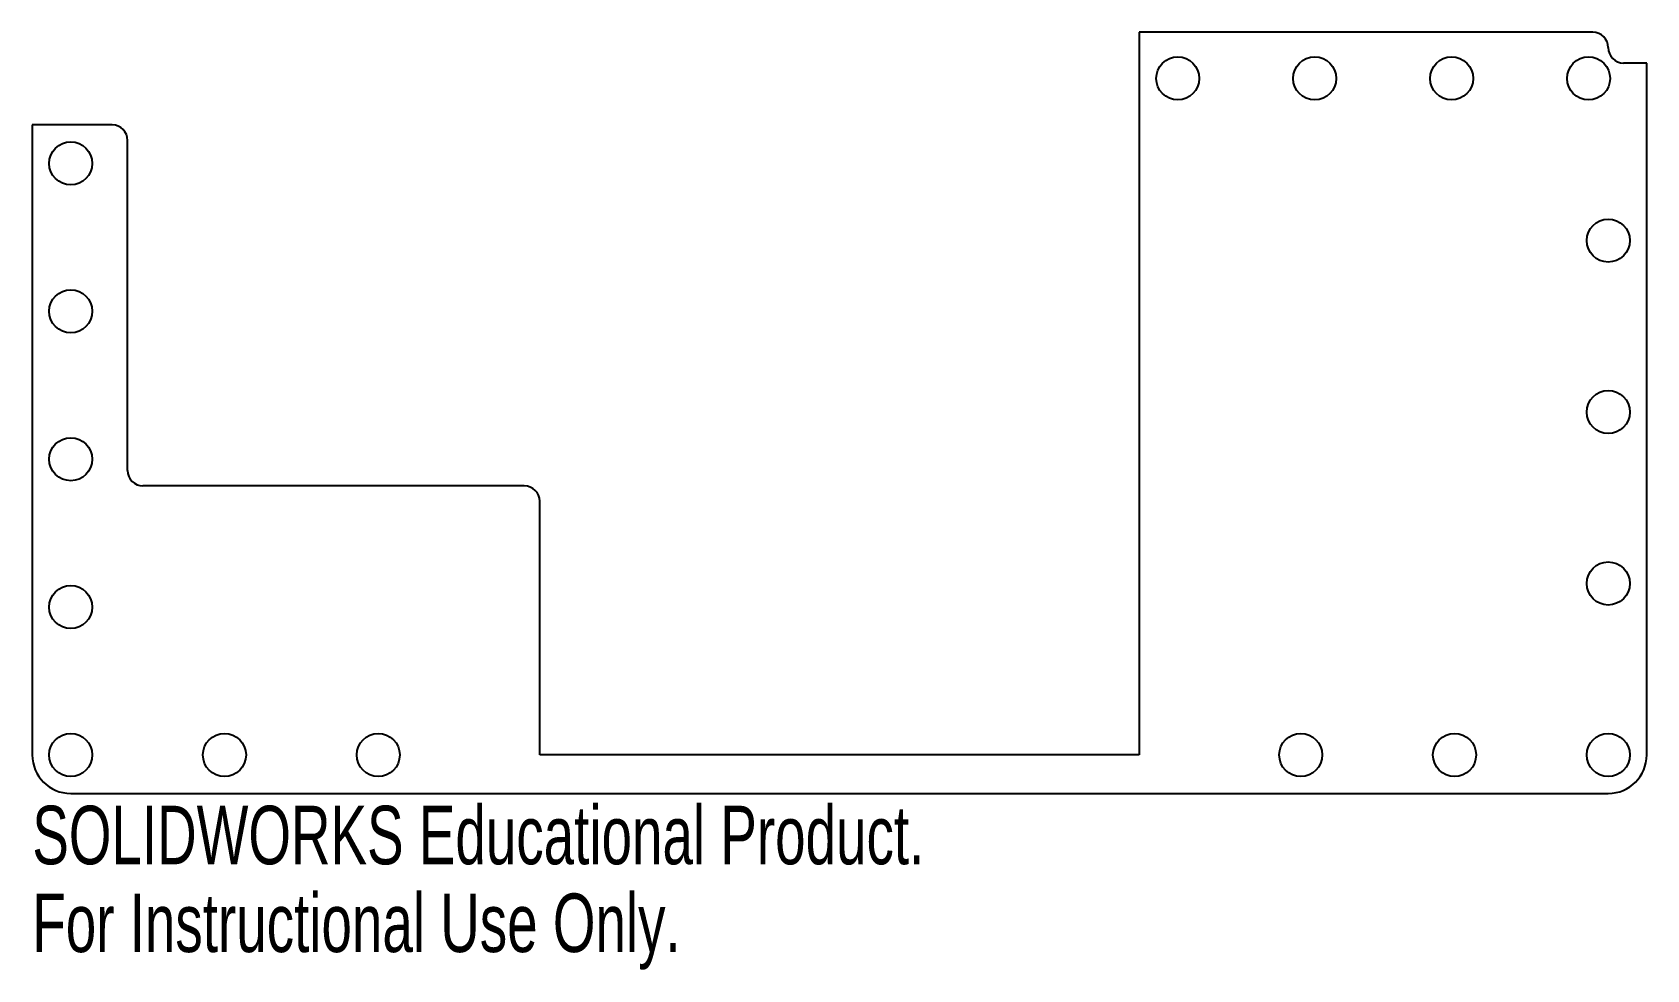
# Model space of a CAD drawing. Header units: inches. Extents: x -2.62 to 2.62, y -0.57 to 2.48.
import ezdxf

# ---------------------------------------------------------------- set-up
doc = ezdxf.new("R2010")
doc.units = ezdxf.units.IN
doc.header["$MEASUREMENT"] = 0
doc.styles.add('SLDTEXTSTYLE0', font='TXT', dxfattribs={"width": 0.7})

msp = doc.modelspace()

# ---------------------------------------------------------------- linework, layer by layer
at = {"color": 7, "linetype": 'Continuous', "lineweight": 25}
for p, q in [((0.975, 2.475), (0.975, 0.125)), ((2.45, 2.475), (0.975, 2.475)), ((2.625, 2.375), (2.55, 2.375)), ((2.625, 0.125), (2.625, 2.375)), ((-2.625, 2.1736), (-2.625, 0.125)), ((-2.365, 2.1736), (-2.625, 2.1736)), ((-2.315, 1.05), (-2.315, 2.1236)), ((-1.025, 1), (-2.265, 1)), ((-0.975, 0.125), (-0.975, 0.95)), ((0.975, 0.125), (-0.975, 0.125)), ((-2.5, 0), (2.5, 0))]:
    msp.add_line(p, q, dxfattribs=at)
for centre in [(1.1, 2.325), (1.5453, 2.325), (1.9905, 2.325), (2.4358, 2.325), (-2.5, 2.0486), (2.5, 1.7977), (-2.5, 1.5677), (2.5, 1.2402), (-2.5, 1.0868), (2.5, 0.6826), (-2.5, 0.6059), (-2.5, 0.125), (-2, 0.125), (-1.5, 0.125), (1.5, 0.125), (2, 0.125), (2.5, 0.125)]:
    msp.add_circle(centre, 0.07, dxfattribs=at)
for centre, radius, start, end in [((2.45, 2.425), 0.05, 0, 90), ((2.55, 2.425), 0.05, 180, 270), ((-2.365, 2.1236), 0.05, 0, 90), ((-2.265, 1.05), 0.05, 180, 270), ((-1.025, 0.95), 0.05, 0, 90), ((-2.5, 0.125), 0.125, 180, 270), ((2.5, 0.125), 0.125, 270, 0)]:
    msp.add_arc(centre, radius, start, end, dxfattribs=at)

# ---------------------------------------------------------------- texts
at = {"color": 7, "linetype": 'Continuous', "char_height": 0.1903, "attachment_point": 1, "style": 'SLDTEXTSTYLE0'}
for s, insert in [('SOLIDWORKS Educational Product.', (-2.625, -0.0401)), ('For Instructional Use Only.', (-2.625, -0.3256))]:
    msp.add_mtext(s, dxfattribs=dict(at, insert=insert))

doc.saveas('drawing.dxf')
